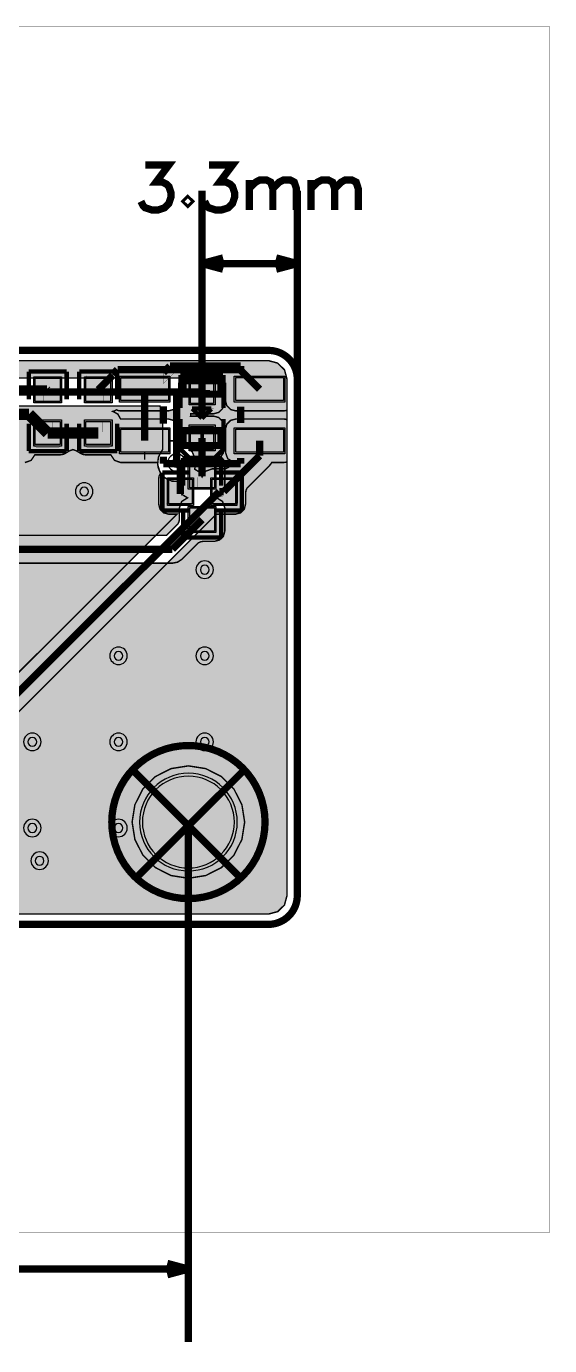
# Model space of a CAD drawing. Header units: millimetres. Extents: x -9 to 147, y 43 to 89.
# Drawn here: x 128.57 to 146.78, y 42.57 to 88.54 of the extents above; entities that cross this region are included whole.
import ezdxf

# ---------------------------------------------------------------- set-up
doc = ezdxf.new("R2010")
doc.units = ezdxf.units.MM
doc.header["$MEASUREMENT"] = 0
for name, color, linetype, true_color in [('Board-Outline-Layer', 7, 'Continuous', 0xff00ff), ('Bottom-Layer', 7, 'Continuous', 0x0000ff), ('Bottom-Paste-Mask-Layer', 7, 'Continuous', 0x800000), ('Bottom-Silkscreen-Layer', 7, 'Continuous', 0x66cc33), ('Bottom-Solder-Mask-Layer', 7, 'Continuous', 0xaa00ff), ('Document-Layer', 7, 'Continuous', 0xffffff), ('Hole-Layer', 7, 'Continuous', 0x222222), ('Multi-Layer', 7, 'Continuous', 0xc0c0c0), ('Top-Layer', 7, 'Continuous', 0xff0000), ('Top-Paste-Mask-Layer', 7, 'Continuous', 0x808080), ('Top-Silkscreen-Layer', 7, 'Continuous', 0xffcc00), ('Top-Solder-Mask-Layer', 7, 'Continuous', 0x800080)]:
    doc.layers.add(name, color=color, linetype=linetype, true_color=true_color)

msp = doc.modelspace()

# ---------------------------------------------------------------- hatches: boundary and pattern name
at = {"layer": 'Bottom-Layer'}
for points in [[(129.745, 75.474), (128.881, 75.474), (128.881, 76.281), (129.745, 76.281)], [(131.504, 75.474), (130.64, 75.474), (130.64, 76.281), (131.504, 76.281)], [(137.518, 75.142), (137.581, 75.148), (137.642, 75.164), (137.642, 74.836), (137.581, 74.853), (137.518, 74.858), (135.858, 74.858), (135.679, 74.81), (135.548, 74.679), (135.5, 74.5), (135.5, 73.7), (135.578, 73.478), (135.776, 73.352), (135.597, 73.172), (135.515, 73.134), (135.425, 73.121), (135.038, 73.121), (134.813, 73.041), (134.688, 72.838), (134.597, 73.01), (134.429, 73.109), (134.443, 73.176), (134.452, 73.455), (134.345, 73.713), (134.141, 73.904), (133.876, 73.995), (133.876, 74.5), (133.829, 74.679), (133.697, 74.81), (133.518, 74.858), (131.858, 74.858), (131.855, 74.858), (131.852, 74.858), (131.754, 75.03), (131.579, 75.124), (131.644, 75.145), (131.704, 75.177), (131.779, 75.151), (131.858, 75.142), (133.518, 75.142), (133.697, 75.19), (133.829, 75.321), (133.876, 75.5), (133.876, 76.094), (135.5, 76.094), (135.5, 75.5), (135.548, 75.321), (135.679, 75.19), (135.858, 75.142)], [(131.858, 76.3), (133.518, 76.3), (133.518, 75.5), (131.858, 75.5)], [(135.858, 76.3), (137.518, 76.3), (137.518, 75.5), (135.858, 75.5)], [(129.745, 73.968), (128.881, 73.968), (128.881, 74.774), (129.745, 74.774)], [(131.504, 73.968), (130.64, 73.968), (130.64, 74.774), (131.504, 74.774)], [(131.858, 74.5), (133.518, 74.5), (133.518, 73.7), (131.858, 73.7)], [(135.858, 74.5), (137.518, 74.5), (137.518, 73.7), (135.858, 73.7)], [(126.286, 71.489), (126.369, 71.528), (126.459, 71.541), (126.845, 71.541), (127.024, 71.589), (127.155, 71.72), (127.203, 71.899), (127.203, 72.285), (127.216, 72.375), (127.254, 72.457), (128.031, 73.234), (128.076, 73.285), (128.113, 73.342), (128.518, 73.342), (128.737, 73.417), (128.865, 73.61), (128.873, 73.609), (128.881, 73.609), (129.745, 73.609), (129.859, 73.628), (129.962, 73.683), (130.072, 73.75), (130.192, 73.794), (130.313, 73.75), (130.422, 73.683), (130.525, 73.628), (130.64, 73.609), (131.504, 73.609), (131.508, 73.609), (131.512, 73.609), (131.64, 73.417), (131.858, 73.342), (133.136, 73.342), (133.163, 73.151), (133.243, 72.975), (133.191, 72.874), (133.174, 72.763), (133.174, 71.899), (133.222, 71.72), (133.353, 71.589), (133.532, 71.541), (133.812, 71.541), (126.575, 64.303), (119.1, 64.303)], [(137, 57.608), (101.9, 57.608), (101.921, 57.626), (101.941, 57.645), (104.907, 60.611), (104.938, 60.614), (105.265, 60.732), (105.488, 60.999), (105.545, 61.343), (105.42, 61.668), (105.147, 61.884), (104.803, 61.933), (104.67, 62.262), (104.387, 62.476), (104.034, 62.513), (103.713, 62.363), (103.689, 62.344), (101.901, 62.344), (101.716, 62.307), (101.558, 62.202), (98.185, 58.829), (96.083, 58.829), (93.819, 61.093), (93.662, 61.198), (93.476, 61.235), (79.857, 61.235), (79.841, 61.506), (79.719, 61.747), (79.51, 61.92), (79.249, 61.995), (78.981, 61.959), (78.749, 61.818), (72.109, 61.818), (71.877, 61.959), (71.608, 61.995), (71.347, 61.921), (71.138, 61.748), (71.016, 61.506), (71, 61.235), (70.944, 61.235), (70.944, 62.238), (71.209, 62.43), (71.35, 62.727), (71.331, 63.054), (71.157, 63.333), (126.776, 63.333), (126.962, 63.37), (127.119, 63.475), (135.021, 71.377), (135.103, 71.459), (135.185, 71.541), (135.845, 71.541), (136.024, 71.589), (136.155, 71.72), (136.203, 71.899), (136.203, 72.285), (136.216, 72.375), (136.254, 72.457), (137.031, 73.234), (137.076, 73.285), (137.113, 73.342), (137.518, 73.342), (137.581, 73.348), (137.642, 73.364), (137.642, 58.25), (137.556, 57.929), (137.321, 57.694)], [(134.338, 72.763), (134.338, 71.899), (133.532, 71.899), (133.532, 72.763)], [(135.845, 72.763), (135.845, 71.899), (135.038, 71.899), (135.038, 72.763)], [(132.252, 60.814), (132.348, 60.208), (132.626, 59.662), (133.06, 59.229), (133.605, 58.951), (134.211, 58.855), (134.816, 58.951), (135.362, 59.229), (135.795, 59.662), (136.073, 60.208), (136.169, 60.814), (136.073, 61.419), (135.795, 61.965), (135.362, 62.398), (134.816, 62.676), (134.211, 62.772), (133.605, 62.676), (133.06, 62.398), (132.626, 61.965), (132.348, 61.419)], [(132.61, 60.814, 1), (135.811, 60.814, 1)]]:
    msp.add_hatch(color=256, dxfattribs=at).paths.add_polyline_path(points)
at = {"layer": 'Bottom-Paste-Mask-Layer'}
for points in [[(129.763, 76.319), (129.763, 75.519), (129.713, 75.469), (129.485, 75.469), (129.485, 75.839), (129.155, 75.839), (129.155, 75.469), (128.913, 75.469), (128.863, 75.519), (128.863, 76.319), (128.913, 76.369), (129.713, 76.369)], [(129.763, 76.319), (129.763, 75.519), (129.713, 75.469), (129.485, 75.469), (129.485, 75.839), (129.155, 75.839), (129.155, 75.469), (128.913, 75.469), (128.863, 75.519), (128.863, 76.319), (128.913, 76.369), (129.713, 76.369)], [(131.522, 76.319), (131.522, 75.519), (131.472, 75.469), (131.244, 75.469), (131.244, 75.839), (130.914, 75.839), (130.914, 75.469), (130.672, 75.469), (130.622, 75.519), (130.622, 76.319), (130.672, 76.369), (131.472, 76.369)], [(131.522, 76.319), (131.522, 75.519), (131.472, 75.469), (131.244, 75.469), (131.244, 75.839), (130.914, 75.839), (130.914, 75.469), (130.672, 75.469), (130.622, 75.519), (130.622, 76.319), (130.672, 76.369), (131.472, 76.369)], [(131.858, 76.3), (133.518, 76.3), (133.518, 75.5), (131.858, 75.5)], [(135.858, 76.3), (137.518, 76.3), (137.518, 75.5), (135.858, 75.5)], [(128.863, 73.929), (128.863, 74.729), (128.913, 74.779), (129.141, 74.779), (129.141, 74.409), (129.471, 74.409), (129.471, 74.779), (129.713, 74.779), (129.763, 74.729), (129.763, 73.929), (129.713, 73.879), (128.913, 73.879)], [(128.863, 73.929), (128.863, 74.729), (128.913, 74.779), (129.141, 74.779), (129.141, 74.409), (129.471, 74.409), (129.471, 74.779), (129.713, 74.779), (129.763, 74.729), (129.763, 73.929), (129.713, 73.879), (128.913, 73.879)], [(130.622, 73.929), (130.622, 74.729), (130.672, 74.779), (130.9, 74.779), (130.9, 74.409), (131.23, 74.409), (131.23, 74.779), (131.472, 74.779), (131.522, 74.729), (131.522, 73.929), (131.472, 73.879), (130.672, 73.879)], [(130.622, 73.929), (130.622, 74.729), (130.672, 74.779), (130.9, 74.779), (130.9, 74.409), (131.23, 74.409), (131.23, 74.779), (131.472, 74.779), (131.522, 74.729), (131.522, 73.929), (131.472, 73.879), (130.672, 73.879)], [(131.858, 74.5), (133.518, 74.5), (133.518, 73.7), (131.858, 73.7)], [(135.858, 74.5), (137.518, 74.5), (137.518, 73.7), (135.858, 73.7)], [(133.493, 72.781), (134.293, 72.781), (134.343, 72.731), (134.343, 72.503), (133.973, 72.503), (133.973, 72.173), (134.343, 72.173), (134.343, 71.931), (134.293, 71.881), (133.493, 71.881), (133.443, 71.931), (133.443, 72.731)], [(133.493, 72.781), (134.293, 72.781), (134.343, 72.731), (134.343, 72.503), (133.973, 72.503), (133.973, 72.173), (134.343, 72.173), (134.343, 71.931), (134.293, 71.881), (133.493, 71.881), (133.443, 71.931), (133.443, 72.731)], [(135.883, 71.881), (135.083, 71.881), (135.033, 71.931), (135.033, 72.159), (135.403, 72.159), (135.403, 72.489), (135.033, 72.489), (135.033, 72.731), (135.083, 72.781), (135.883, 72.781), (135.933, 72.731), (135.933, 71.931)], [(135.883, 71.881), (135.083, 71.881), (135.033, 71.931), (135.033, 72.159), (135.403, 72.159), (135.403, 72.489), (135.033, 72.489), (135.033, 72.731), (135.083, 72.781), (135.883, 72.781), (135.933, 72.731), (135.933, 71.931)], [(132.61, 60.814, 1), (135.811, 60.814, 1)]]:
    msp.add_hatch(color=256, dxfattribs=at).paths.add_polyline_path(points)
at = {"layer": 'Bottom-Solder-Mask-Layer'}
for points in [[(129.795, 75.423), (128.83, 75.423), (128.83, 76.332), (129.795, 76.332)], [(131.555, 75.423), (130.589, 75.423), (130.589, 76.332), (131.555, 76.332)], [(131.808, 76.351), (133.569, 76.351), (133.569, 75.449), (131.808, 75.449)], [(135.808, 76.351), (137.569, 76.351), (137.569, 75.449), (135.808, 75.449)], [(129.795, 73.917), (128.83, 73.917), (128.83, 74.825), (129.795, 74.825)], [(131.555, 73.917), (130.589, 73.917), (130.589, 74.825), (131.555, 74.825)], [(131.808, 74.551), (133.569, 74.551), (133.569, 73.649), (131.808, 73.649)], [(135.808, 74.551), (137.569, 74.551), (137.569, 73.649), (135.808, 73.649)], [(134.389, 72.814), (134.389, 71.848), (133.481, 71.848), (133.481, 72.814)], [(135.896, 72.814), (135.896, 71.848), (134.988, 71.848), (134.988, 72.814)], [(132.509, 60.814, 1), (135.912, 60.814, 1)]]:
    msp.add_hatch(color=256, dxfattribs=at).paths.add_polyline_path(points)
at = {"layer": 'Document-Layer'}
for points in [[(133.952, 76.702), (133.342, 76.702), (133.342, 76.092)], [(133.952, 76.702), (133.342, 76.702), (133.342, 76.092)], [(134.955, 75.735), (134.415, 75.735), (134.415, 75.865), (134.955, 75.865)], [(134.955, 75.735), (134.415, 75.735), (134.415, 75.865), (134.955, 75.865)], [(134.62, 75.529), (134.62, 76.069), (134.75, 76.069), (134.75, 75.529)], [(134.62, 75.529), (134.62, 76.069), (134.75, 76.069), (134.75, 75.529)], [(134.627, 73.93), (134.627, 74.47), (134.757, 74.47), (134.757, 73.93)], [(134.627, 73.93), (134.627, 74.47), (134.757, 74.47), (134.757, 73.93)]]:
    msp.add_hatch(color=256, dxfattribs=at).paths.add_polyline_path(points)
at = {"layer": 'Hole-Layer'}
msp.add_hatch(color=256, dxfattribs=at).paths.add_polyline_path([(132.61, 60.814, 1), (135.811, 60.814, 1)])
at = {"layer": 'Multi-Layer'}
msp.add_hatch(color=256, dxfattribs=at).paths.add_polyline_path([(132.61, 60.814, 1), (135.811, 60.814, 1)])
msp.add_hatch(color=256, dxfattribs=at).paths.add_polyline_path([(132.61, 60.814, 1), (135.811, 60.814, 1)])
msp.add_hatch(color=256, dxfattribs=at).paths.add_polyline_path([(132.61, 60.814, 1), (135.811, 60.814, 1)])
at = {"layer": 'Top-Layer'}
for points in [[(137, 57.608), (104.399, 57.608), (108.8, 62.009), (108.808, 62.016), (108.813, 62.019), (108.829, 62.027), (108.852, 62.035), (108.879, 62.042), (108.908, 62.048), (108.936, 62.051), (108.968, 62.053), (109.252, 62.125), (109.475, 62.315), (109.591, 62.584), (109.747, 62.265), (110.048, 62.078), (110.403, 62.078), (110.704, 62.265), (110.861, 62.584), (110.991, 62.296), (111.241, 62.105), (111.553, 62.055), (111.851, 62.159), (112.064, 62.392), (112.141, 62.698), (112.141, 64.162), (112.079, 64.438), (111.904, 64.661), (111.652, 64.788), (111.369, 64.794), (111.361, 64.793), (111.358, 64.793), (111.343, 64.796), (111.321, 64.802), (111.299, 64.81), (111.281, 64.819), (111.271, 64.825), (111.262, 64.833), (110.009, 66.086), (110.009, 66.097), (109.952, 66.381), (109.779, 66.613), (109.524, 66.751), (109.235, 66.766), (108.967, 66.656), (108.771, 66.443), (108.685, 66.166), (108.725, 65.879), (106.847, 67.757), (106.979, 67.923), (107.051, 68.122), (107.207, 67.804), (107.508, 67.616), (107.863, 67.616), (108.164, 67.804), (108.321, 68.122), (108.477, 67.804), (108.778, 67.616), (109.133, 67.616), (109.434, 67.804), (109.591, 68.122), (109.747, 67.804), (110.048, 67.616), (110.403, 67.616), (110.704, 67.804), (110.861, 68.122), (110.991, 67.835), (111.241, 67.643), (111.553, 67.594), (111.851, 67.697), (112.064, 67.93), (112.141, 68.236), (112.141, 68.917), (112.141, 68.92), (112.153, 68.935), (112.172, 68.957), (112.238, 69.024), (113.048, 69.834), (133.65, 69.834), (133.836, 69.871), (133.993, 69.976), (134.562, 70.545), (134.644, 70.583), (134.734, 70.596), (135.12, 70.596), (135.299, 70.644), (135.431, 70.775), (135.478, 70.954), (135.478, 71.761), (135.399, 71.986), (135.196, 72.111), (135.399, 72.236), (135.478, 72.461), (135.478, 73.268), (135.443, 73.423), (135.343, 73.548), (135.42, 73.664), (135.447, 73.801), (135.447, 74.601), (135.399, 74.78), (135.268, 74.911), (135.088, 74.959), (134.288, 74.959), (134.287, 74.959), (134.286, 74.959), (134.289, 75), (134.294, 75.041), (135.088, 75.041), (135.267, 75.089), (135.398, 75.221), (135.446, 75.4), (135.446, 76.2), (135.398, 76.379), (135.267, 76.51), (135.088, 76.558), (134.288, 76.558), (134.069, 76.483), (133.942, 76.29), (133.925, 76.286), (133.907, 76.285), (126.469, 76.285), (126.452, 76.286), (126.435, 76.29), (126.307, 76.483), (126.088, 76.558), (125.288, 76.558), (125.069, 76.483), (124.942, 76.29), (124.925, 76.286), (124.907, 76.285), (117.469, 76.285), (117.452, 76.286), (117.435, 76.29), (117.307, 76.483), (117.088, 76.558), (116.288, 76.558), (116.069, 76.483), (115.942, 76.29), (115.925, 76.286), (115.907, 76.285), (108.469, 76.285), (108.452, 76.286), (108.435, 76.29), (108.307, 76.483), (108.088, 76.558), (107.288, 76.558), (107.069, 76.483), (106.942, 76.29), (106.925, 76.286), (106.907, 76.285), (99.469, 76.285), (99.452, 76.286), (99.435, 76.29), (99.307, 76.483), (99.088, 76.558), (98.288, 76.558), (98.069, 76.483), (97.942, 76.29), (97.925, 76.286), (97.907, 76.285), (90.469, 76.285), (90.452, 76.286), (90.435, 76.29), (90.307, 76.483), (90.088, 76.558), (89.288, 76.558), (89.069, 76.483), (88.942, 76.29), (88.925, 76.286), (88.907, 76.285), (81.469, 76.285), (81.452, 76.286), (81.435, 76.29), (81.307, 76.483), (81.088, 76.558), (80.288, 76.558), (80.069, 76.483), (79.942, 76.29), (79.925, 76.286), (79.907, 76.285), (72.469, 76.285), (72.452, 76.286), (72.435, 76.29), (72.307, 76.483), (72.088, 76.558), (71.288, 76.558), (71.069, 76.483), (70.942, 76.29), (70.924, 76.286), (70.907, 76.285), (63.469, 76.285), (63.452, 76.286), (63.435, 76.29), (63.307, 76.483), (63.088, 76.558), (62.288, 76.558), (62.069, 76.483), (61.941, 76.29), (61.924, 76.286), (61.907, 76.285), (54.469, 76.285), (54.452, 76.286), (54.435, 76.29), (54.307, 76.483), (54.088, 76.558), (53.288, 76.558), (53.069, 76.483), (52.941, 76.29), (52.924, 76.286), (52.907, 76.285), (45.469, 76.285), (45.452, 76.286), (45.435, 76.29), (45.307, 76.483), (45.088, 76.558), (44.288, 76.558), (44.069, 76.483), (43.941, 76.29), (43.924, 76.286), (43.907, 76.285), (36.469, 76.285), (36.452, 76.286), (36.435, 76.29), (36.307, 76.483), (36.088, 76.558), (35.288, 76.558), (35.069, 76.483), (34.941, 76.29), (34.924, 76.286), (34.907, 76.285), (27.469, 76.285), (27.452, 76.286), (27.435, 76.29), (27.307, 76.483), (27.088, 76.558), (26.288, 76.558), (26.069, 76.483), (25.941, 76.29), (25.924, 76.286), (25.907, 76.285), (18.469, 76.285), (18.452, 76.286), (18.435, 76.29), (18.307, 76.483), (18.088, 76.558), (17.288, 76.558), (17.069, 76.483), (16.941, 76.29), (16.924, 76.286), (16.907, 76.285), (9.469, 76.285), (9.452, 76.286), (9.435, 76.29), (9.307, 76.483), (9.088, 76.558), (8.288, 76.558), (8.069, 76.483), (7.941, 76.29), (7.924, 76.286), (7.907, 76.285), (0.469, 76.285), (0.452, 76.286), (0.435, 76.29), (0.307, 76.483), (0.088, 76.558), (-0.712, 76.558), (-0.891, 76.51), (-1.022, 76.379), (-1.07, 76.2), (-1.07, 75.849), (-1.083, 75.759), (-1.121, 75.676), (-1.544, 75.254), (-1.649, 75.096), (-1.686, 74.911), (-1.686, 73.791), (-1.705, 73.767), (-1.834, 73.533), (-1.861, 73.268), (-1.781, 73.014), (-1.607, 72.812), (-1.368, 72.694), (-1.102, 72.68), (-1.102, 72.461), (-1.023, 72.236), (-0.819, 72.111), (-1.023, 71.986), (-1.102, 71.761), (-1.102, 70.954), (-1.054, 70.775), (-0.923, 70.644), (-0.744, 70.596), (-0.358, 70.596), (-0.268, 70.583), (-0.185, 70.545), (4.351, 66.009), (4.508, 65.904), (4.694, 65.867), (25.298, 65.867), (24.286, 64.855), (24.276, 64.846), (24.271, 64.843), (24.258, 64.836), (24.237, 64.829), (24.21, 64.821), (24.181, 64.815), (24.093, 64.803), (23.832, 64.717), (23.631, 64.53), (23.526, 64.276), (23.396, 64.563), (23.146, 64.755), (22.834, 64.804), (22.536, 64.701), (22.323, 64.468), (22.246, 64.162), (22.246, 62.698), (22.308, 62.423), (22.481, 62.2), (22.732, 62.073), (23.014, 62.064), (23.022, 62.065), (23.025, 62.065), (23.042, 62.063), (23.064, 62.057), (23.087, 62.048), (23.105, 62.039), (23.114, 62.033), (23.123, 62.026), (27.541, 57.608), (-2.579, 57.608), (-2.9, 57.694), (-3.135, 57.929), (-3.221, 58.25), (-3.221, 76.25), (-3.135, 76.571), (-2.9, 76.806), (-2.579, 76.892), (137, 76.892), (137.321, 76.806), (137.556, 76.571), (137.642, 76.25), (137.642, 58.25), (137.556, 57.929), (137.321, 57.694)], [(135.088, 76.2), (135.088, 75.4), (134.288, 75.4), (134.288, 76.2)], [(126.478, 72.461), (126.478, 73.268), (126.443, 73.423), (126.343, 73.548), (126.42, 73.664), (126.447, 73.801), (126.447, 74.601), (126.399, 74.78), (126.268, 74.911), (126.088, 74.959), (125.288, 74.959), (125.287, 74.959), (125.286, 74.959), (125.289, 75), (125.294, 75.041), (126.088, 75.041), (126.307, 75.116), (126.435, 75.309), (126.452, 75.313), (126.469, 75.314), (133.22, 75.314), (133.29, 75.118), (133.314, 74.911), (133.314, 73.791), (133.295, 73.767), (133.166, 73.533), (133.14, 73.268), (133.22, 73.014), (133.393, 72.812), (133.632, 72.694), (133.898, 72.68), (133.898, 72.461), (133.978, 72.236), (134.181, 72.111), (133.978, 71.986), (133.898, 71.761), (133.898, 71.375), (133.885, 71.285), (133.847, 71.202), (133.449, 70.804), (126.446, 70.804), (126.47, 70.878), (126.478, 70.954), (126.478, 71.761), (126.399, 71.986), (126.196, 72.111), (126.399, 72.236)], [(135.088, 74.601), (135.088, 73.801), (134.288, 73.801), (134.288, 74.601)], [(134.256, 73.268), (135.12, 73.268), (135.12, 72.461), (134.256, 72.461)], [(134.256, 71.761), (135.12, 71.761), (135.12, 70.954), (134.256, 70.954)], [(132.252, 60.814), (132.348, 60.208), (132.626, 59.662), (133.06, 59.229), (133.605, 58.951), (134.211, 58.855), (134.816, 58.951), (135.362, 59.229), (135.795, 59.662), (136.073, 60.208), (136.169, 60.814), (136.073, 61.419), (135.795, 61.965), (135.362, 62.398), (134.816, 62.676), (134.211, 62.772), (133.605, 62.676), (133.06, 62.398), (132.626, 61.965), (132.348, 61.419)], [(132.61, 60.814, 1), (135.811, 60.814, 1)]]:
    msp.add_hatch(color=256, dxfattribs=at).paths.add_polyline_path(points)
at = {"layer": 'Top-Paste-Mask-Layer'}
for points in [[(135.088, 76.2), (135.088, 75.4), (134.288, 75.4), (134.288, 76.2)], [(135.088, 74.601), (135.088, 73.801), (134.288, 73.801), (134.288, 74.601)], [(134.238, 73.306), (134.238, 72.506), (134.288, 72.456), (134.516, 72.456), (134.516, 72.826), (134.846, 72.826), (134.846, 72.456), (135.088, 72.456), (135.138, 72.506), (135.138, 73.306), (135.088, 73.356), (134.288, 73.356)], [(134.238, 73.306), (134.238, 72.506), (134.288, 72.456), (134.516, 72.456), (134.516, 72.826), (134.846, 72.826), (134.846, 72.456), (135.088, 72.456), (135.138, 72.506), (135.138, 73.306), (135.088, 73.356), (134.288, 73.356)], [(135.138, 70.916), (135.138, 71.716), (135.088, 71.766), (134.86, 71.766), (134.86, 71.396), (134.53, 71.396), (134.53, 71.766), (134.288, 71.766), (134.238, 71.716), (134.238, 70.916), (134.288, 70.866), (135.088, 70.866)], [(135.138, 70.916), (135.138, 71.716), (135.088, 71.766), (134.86, 71.766), (134.86, 71.396), (134.53, 71.396), (134.53, 71.766), (134.288, 71.766), (134.238, 71.716), (134.238, 70.916), (134.288, 70.866), (135.088, 70.866)], [(132.61, 60.814, 1), (135.811, 60.814, 1)]]:
    msp.add_hatch(color=256, dxfattribs=at).paths.add_polyline_path(points)
at = {"layer": 'Top-Solder-Mask-Layer'}
for points in [[(135.139, 76.25), (135.139, 75.349), (134.237, 75.349), (134.237, 76.25)], [(135.139, 74.651), (135.139, 73.75), (134.238, 73.75), (134.238, 74.651)], [(134.206, 73.318), (135.171, 73.318), (135.171, 72.41), (134.206, 72.41)], [(134.206, 71.812), (135.171, 71.812), (135.171, 70.904), (134.206, 70.904)], [(132.509, 60.814, 1), (135.912, 60.814, 1)]]:
    msp.add_hatch(color=256, dxfattribs=at).paths.add_polyline_path(points)

# ---------------------------------------------------------------- linework, layer by layer
at = {"layer": 'Board-Outline-Layer', "const_width": 0.254}
msp.add_lwpolyline([(-3.579, 58.25), (-3.579, 76.25, -0.414), (-2.579, 77.25), (137, 77.25, -0.414), (138, 76.25), (138, 58.25, -0.414), (137, 57.25), (-2.579, 57.25, -0.414)], format="xyb", close=True, dxfattribs=at)
at = {"layer": 'Bottom-Layer'}
for points, const_width in [([(-9.027, 46.513), (-9.027, 88.537), (146.78, 88.537), (146.78, 46.513)], 0.00508), ([(137.518, 75.142), (137.581, 75.148), (137.642, 75.164), (137.642, 74.836), (137.581, 74.853), (137.518, 74.858), (135.858, 74.858), (135.679, 74.81), (135.548, 74.679), (135.5, 74.5), (135.5, 73.7), (135.578, 73.478), (135.776, 73.352), (135.597, 73.172), (135.515, 73.134), (135.425, 73.121), (135.038, 73.121), (134.813, 73.041), (134.688, 72.838), (134.597, 73.01), (134.429, 73.109), (134.443, 73.176), (134.452, 73.455), (134.345, 73.713), (134.141, 73.904), (133.876, 73.995), (133.876, 74.5), (133.829, 74.679), (133.697, 74.81), (133.518, 74.858), (131.858, 74.858), (131.855, 74.858), (131.852, 74.858), (131.754, 75.03), (131.579, 75.124), (131.644, 75.145), (131.704, 75.177), (131.779, 75.151), (131.858, 75.142), (133.518, 75.142), (133.697, 75.19), (133.829, 75.321), (133.876, 75.5), (133.876, 76.094), (135.5, 76.094), (135.5, 75.5), (135.548, 75.321), (135.679, 75.19), (135.858, 75.142)], 0.0508), ([(132.252, 60.814), (132.348, 60.208), (132.626, 59.662), (133.06, 59.229), (133.605, 58.951), (134.211, 58.855), (134.816, 58.951), (135.362, 59.229), (135.795, 59.662), (136.073, 60.208), (136.169, 60.814), (136.073, 61.419), (135.795, 61.965), (135.362, 62.398), (134.816, 62.676), (134.211, 62.772), (133.605, 62.676), (133.06, 62.398), (132.626, 61.965), (132.348, 61.419)], 0.0508)]:
    msp.add_lwpolyline(points, close=True, dxfattribs=dict(at, const_width=const_width))
for points, const_width in [([(131.072, 75.877), (131.579, 76.385)], 0.254), ([(131.579, 76.416), (131.743, 76.579)], 0.254), ([(131.579, 76.385), (131.579, 76.416)], 0.254), ([(136.009, 76.579), (131.743, 76.579)], 0.254), ([(136.009, 76.579), (136.688, 75.9)], 0.254), ([(127.688, 75.9), (129.29, 75.9)], 0.254), ([(129.29, 75.9), (129.313, 75.877)], 0.254), ([(132.688, 74.1), (132.688, 75.9)], 0.254), ([(133.516, 75.9), (133.775, 75.9)], 0.0508), ([(132.688, 75.503), (132.688, 75.244)], 0.0508), ([(126.839, 75.022), (128.661, 75.022)], 0.4), ([(128.661, 75.022), (129.313, 74.371)], 0.4), ([(131.072, 74.371), (129.313, 74.371)], 0.4), ([(132.688, 74.498), (132.688, 74.757)], 0.0508), ([(133.516, 74.1), (133.775, 74.1)], 0.0508), ([(136.688, 74.1), (136.688, 73.577)], 0.254), ([(128.518, 73.342), (128.737, 73.417), (128.865, 73.61), (128.873, 73.609), (128.881, 73.609), (129.745, 73.609), (129.859, 73.628), (129.962, 73.683), (130.072, 73.75), (130.192, 73.794), (130.313, 73.75), (130.422, 73.683), (130.525, 73.628), (130.64, 73.609), (131.504, 73.609), (131.508, 73.609), (131.512, 73.609), (131.64, 73.417), (131.858, 73.342), (133.136, 73.342), (133.163, 73.151), (133.243, 72.975), (133.191, 72.874), (133.174, 72.763), (133.174, 71.899), (133.222, 71.72), (133.353, 71.589), (133.532, 71.541), (133.812, 71.541), (126.575, 64.303)], 0.0508), ([(132.688, 73.703), (132.688, 73.444)], 0.0508), ([(136.688, 73.577), (135.442, 72.331)], 0.254), ([(127.119, 63.475), (135.021, 71.377), (135.103, 71.459), (135.185, 71.541), (135.845, 71.541), (136.024, 71.589), (136.155, 71.72), (136.203, 71.899), (136.203, 72.285), (136.216, 72.375), (136.254, 72.457), (137.031, 73.234), (137.076, 73.285), (137.113, 73.342), (137.518, 73.342), (137.581, 73.348), (137.642, 73.364), (137.642, 58.25), (137.556, 57.929), (137.321, 57.694), (137, 57.608), (101.9, 57.608)], 0.0508), ([(133.935, 73.2), (133.799, 73.336)], 0.254), ([(133.935, 72.25), (133.935, 73.2)], 0.254), ([(135.289, 72.331), (126.776, 63.818)], 0.254), ([(135.442, 72.331), (135.289, 72.331)], 0.254)]:
    msp.add_lwpolyline(points, dxfattribs=dict(at, const_width=const_width))
for points in [[(129.745, 75.474), (128.881, 75.474), (128.881, 76.281), (129.745, 76.281)], [(131.504, 75.474), (130.64, 75.474), (130.64, 76.281), (131.504, 76.281)], [(131.858, 76.3), (133.518, 76.3), (133.518, 75.5), (131.858, 75.5)], [(135.858, 76.3), (137.518, 76.3), (137.518, 75.5), (135.858, 75.5)], [(129.745, 73.968), (128.881, 73.968), (128.881, 74.774), (129.745, 74.774)], [(131.504, 73.968), (130.64, 73.968), (130.64, 74.774), (131.504, 74.774)], [(131.858, 74.5), (133.518, 74.5), (133.518, 73.7), (131.858, 73.7)], [(135.858, 74.5), (137.518, 74.5), (137.518, 73.7), (135.858, 73.7)], [(134.338, 72.763), (134.338, 71.899), (133.532, 71.899), (133.532, 72.763)], [(135.845, 72.763), (135.845, 71.899), (135.038, 71.899), (135.038, 72.763)]]:
    msp.add_lwpolyline(points, close=True, dxfattribs=at)
msp.add_lwpolyline([(132.61, 60.814, 1), (135.811, 60.814), (135.811, 60.814, 1), (132.61, 60.814)], format="xyb", dxfattribs=at)
at = {"layer": 'Bottom-Paste-Mask-Layer', "const_width": 0.00508}
for points in [[(129.763, 76.319), (129.763, 75.519), (129.713, 75.469), (129.485, 75.469), (129.485, 75.839), (129.155, 75.839), (129.155, 75.469), (128.913, 75.469), (128.863, 75.519), (128.863, 76.319), (128.913, 76.369), (129.713, 76.369)], [(129.763, 76.319), (129.763, 75.519), (129.713, 75.469), (129.485, 75.469), (129.485, 75.839), (129.155, 75.839), (129.155, 75.469), (128.913, 75.469), (128.863, 75.519), (128.863, 76.319), (128.913, 76.369), (129.713, 76.369)], [(131.522, 76.319), (131.522, 75.519), (131.472, 75.469), (131.244, 75.469), (131.244, 75.839), (130.914, 75.839), (130.914, 75.469), (130.672, 75.469), (130.622, 75.519), (130.622, 76.319), (130.672, 76.369), (131.472, 76.369)], [(131.522, 76.319), (131.522, 75.519), (131.472, 75.469), (131.244, 75.469), (131.244, 75.839), (130.914, 75.839), (130.914, 75.469), (130.672, 75.469), (130.622, 75.519), (130.622, 76.319), (130.672, 76.369), (131.472, 76.369)], [(128.863, 73.929), (128.863, 74.729), (128.913, 74.779), (129.141, 74.779), (129.141, 74.409), (129.471, 74.409), (129.471, 74.779), (129.713, 74.779), (129.763, 74.729), (129.763, 73.929), (129.713, 73.879), (128.913, 73.879)], [(128.863, 73.929), (128.863, 74.729), (128.913, 74.779), (129.141, 74.779), (129.141, 74.409), (129.471, 74.409), (129.471, 74.779), (129.713, 74.779), (129.763, 74.729), (129.763, 73.929), (129.713, 73.879), (128.913, 73.879)], [(130.622, 73.929), (130.622, 74.729), (130.672, 74.779), (130.9, 74.779), (130.9, 74.409), (131.23, 74.409), (131.23, 74.779), (131.472, 74.779), (131.522, 74.729), (131.522, 73.929), (131.472, 73.879), (130.672, 73.879)], [(130.622, 73.929), (130.622, 74.729), (130.672, 74.779), (130.9, 74.779), (130.9, 74.409), (131.23, 74.409), (131.23, 74.779), (131.472, 74.779), (131.522, 74.729), (131.522, 73.929), (131.472, 73.879), (130.672, 73.879)], [(133.493, 72.781), (134.293, 72.781), (134.343, 72.731), (134.343, 72.503), (133.973, 72.503), (133.973, 72.173), (134.343, 72.173), (134.343, 71.931), (134.293, 71.881), (133.493, 71.881), (133.443, 71.931), (133.443, 72.731)], [(133.493, 72.781), (134.293, 72.781), (134.343, 72.731), (134.343, 72.503), (133.973, 72.503), (133.973, 72.173), (134.343, 72.173), (134.343, 71.931), (134.293, 71.881), (133.493, 71.881), (133.443, 71.931), (133.443, 72.731)], [(135.883, 71.881), (135.083, 71.881), (135.033, 71.931), (135.033, 72.159), (135.403, 72.159), (135.403, 72.489), (135.033, 72.489), (135.033, 72.731), (135.083, 72.781), (135.883, 72.781), (135.933, 72.731), (135.933, 71.931)], [(135.883, 71.881), (135.083, 71.881), (135.033, 71.931), (135.033, 72.159), (135.403, 72.159), (135.403, 72.489), (135.033, 72.489), (135.033, 72.731), (135.083, 72.781), (135.883, 72.781), (135.933, 72.731), (135.933, 71.931)]]:
    msp.add_lwpolyline(points, close=True, dxfattribs=at)
at = {"layer": 'Bottom-Paste-Mask-Layer'}
for points in [[(131.858, 76.3), (133.518, 76.3), (133.518, 75.5), (131.858, 75.5)], [(135.858, 76.3), (137.518, 76.3), (137.518, 75.5), (135.858, 75.5)], [(131.858, 74.5), (133.518, 74.5), (133.518, 73.7), (131.858, 73.7)], [(135.858, 74.5), (137.518, 74.5), (137.518, 73.7), (135.858, 73.7)]]:
    msp.add_lwpolyline(points, close=True, dxfattribs=at)
msp.add_lwpolyline([(132.61, 60.814, 1), (135.811, 60.814), (135.811, 60.814, 1), (132.61, 60.814)], format="xyb", dxfattribs=at)
at = {"layer": 'Bottom-Silkscreen-Layer'}
for points, const_width in [([(133.571, 76.702), (133.342, 76.473)], 0.254), ([(133.571, 76.702), (133.342, 76.473)], 0.254), ([(133.825, 76.702), (133.571, 76.702)], 0.254), ([(133.825, 76.702), (133.571, 76.702)], 0.254), ([(136.034, 76.702), (133.825, 76.702)], 0.254), ([(136.034, 76.702), (133.825, 76.702)], 0.254), ([(136.034, 76.531), (136.034, 76.702)], 0.254), ([(136.034, 76.531), (136.034, 76.702)], 0.254), ([(128.652, 75.55), (128.652, 76.509)], 0.152), ([(128.652, 76.509), (129.973, 76.509)], 0.152), ([(128.652, 75.55), (128.652, 76.509)], 0.152), ([(128.652, 76.509), (129.973, 76.509)], 0.152), ([(129.973, 76.509), (129.973, 75.55)], 0.152), ([(129.973, 76.509), (129.973, 75.55)], 0.152), ([(130.411, 75.55), (130.411, 76.509)], 0.152), ([(130.411, 76.509), (131.733, 76.509)], 0.152), ([(130.411, 75.55), (130.411, 76.509)], 0.152), ([(130.411, 76.509), (131.733, 76.509)], 0.152), ([(131.733, 76.509), (131.733, 75.55)], 0.152), ([(131.733, 76.509), (131.733, 75.55)], 0.152), ([(133.342, 75.305), (133.342, 74.695)], 0.254), ([(133.342, 75.305), (133.342, 74.695)], 0.254), ([(136.034, 74.721), (136.034, 75.294)], 0.254), ([(136.034, 74.721), (136.034, 75.294)], 0.254), ([(128.652, 74.698), (128.652, 73.739)], 0.152), ([(128.652, 74.698), (128.652, 73.739)], 0.152), ([(129.973, 73.739), (129.973, 74.698)], 0.152), ([(129.973, 73.739), (129.973, 74.698)], 0.152), ([(130.411, 74.698), (130.411, 73.739)], 0.152), ([(130.411, 74.698), (130.411, 73.739)], 0.152), ([(131.733, 73.739), (131.733, 74.698)], 0.152), ([(131.733, 73.739), (131.733, 74.698)], 0.152), ([(128.652, 73.739), (129.973, 73.739)], 0.152), ([(128.652, 73.739), (129.973, 73.739)], 0.152), ([(130.411, 73.739), (131.733, 73.739)], 0.152), ([(130.411, 73.739), (131.733, 73.739)], 0.152), ([(133.342, 73.552), (133.342, 73.298)], 0.254), ([(133.342, 73.552), (133.342, 73.298)], 0.254), ([(136.034, 73.298), (136.034, 73.501)], 0.254), ([(136.034, 73.298), (136.034, 73.501)], 0.254), ([(133.342, 73.298), (136.034, 73.298)], 0.254), ([(133.342, 73.298), (136.034, 73.298)], 0.254), ([(133.303, 71.67), (133.303, 72.991)], 0.152), ([(133.303, 72.991), (134.262, 72.991)], 0.152), ([(133.303, 71.67), (133.303, 72.991)], 0.152), ([(133.303, 72.991), (134.262, 72.991)], 0.152), ([(136.073, 72.991), (135.115, 72.991)], 0.152), ([(136.073, 72.991), (135.115, 72.991)], 0.152), ([(136.073, 71.67), (136.073, 72.991)], 0.152), ([(136.073, 71.67), (136.073, 72.991)], 0.152), ([(134.262, 71.67), (133.303, 71.67)], 0.152), ([(134.262, 71.67), (133.303, 71.67)], 0.152), ([(135.115, 71.67), (136.073, 71.67)], 0.152), ([(135.115, 71.67), (136.073, 71.67)], 0.152)]:
    msp.add_lwpolyline(points, dxfattribs=dict(at, const_width=const_width))
at = {"layer": 'Bottom-Silkscreen-Layer', "const_width": 0.254}
for points in [[(134.022, 75.725), (134.022, 76.233), (135.343, 76.233), (135.343, 75.725)], [(134.022, 75.725), (134.022, 76.233), (135.343, 76.233), (135.343, 75.725)], [(134.022, 73.935), (134.022, 74.455), (135.343, 74.455), (135.343, 73.935)], [(134.022, 73.935), (134.022, 74.455), (135.343, 74.455), (135.343, 73.935)]]:
    msp.add_lwpolyline(points, close=True, dxfattribs=at)
at = {"layer": 'Bottom-Solder-Mask-Layer'}
for points in [[(129.795, 75.423), (128.83, 75.423), (128.83, 76.332), (129.795, 76.332)], [(131.555, 75.423), (130.589, 75.423), (130.589, 76.332), (131.555, 76.332)], [(131.808, 76.351), (133.569, 76.351), (133.569, 75.449), (131.808, 75.449)], [(135.808, 76.351), (137.569, 76.351), (137.569, 75.449), (135.808, 75.449)], [(129.795, 73.917), (128.83, 73.917), (128.83, 74.825), (129.795, 74.825)], [(131.555, 73.917), (130.589, 73.917), (130.589, 74.825), (131.555, 74.825)], [(131.808, 74.551), (133.569, 74.551), (133.569, 73.649), (131.808, 73.649)], [(135.808, 74.551), (137.569, 74.551), (137.569, 73.649), (135.808, 73.649)], [(134.389, 72.814), (134.389, 71.848), (133.481, 71.848), (133.481, 72.814)], [(135.896, 72.814), (135.896, 71.848), (134.988, 71.848), (134.988, 72.814)]]:
    msp.add_lwpolyline(points, close=True, dxfattribs=at)
msp.add_lwpolyline([(132.509, 60.814, 1), (135.912, 60.814, 1)], format="xyb", close=True, dxfattribs=at)
at = {"layer": 'Document-Layer', "const_width": 0.254}
for points in [[(132.71, 83.709), (133.53, 83.709), (133.083, 83.112), (133.307, 83.112), (133.457, 83.039), (133.53, 82.965), (133.604, 82.742), (133.604, 82.592), (133.53, 82.368), (133.381, 82.218), (133.157, 82.145), (132.933, 82.145), (132.71, 82.218), (132.634, 82.292), (132.56, 82.442)], [(134.925, 83.709), (135.745, 83.709), (135.298, 83.112), (135.522, 83.112), (135.672, 83.039), (135.745, 82.965), (135.819, 82.742), (135.819, 82.592), (135.745, 82.368), (135.595, 82.218), (135.372, 82.145), (135.148, 82.145), (134.925, 82.218), (134.849, 82.292), (134.775, 82.442)], [(136.329, 83.189), (136.329, 82.145)], [(136.329, 82.889), (136.553, 83.112), (136.703, 83.189), (136.926, 83.189), (137.076, 83.112), (137.15, 82.889), (137.15, 82.145)], [(137.15, 82.889), (137.373, 83.112), (137.523, 83.189), (137.747, 83.189), (137.897, 83.112), (137.97, 82.889), (137.97, 82.145)], [(138.481, 83.189), (138.481, 82.145)], [(138.481, 82.889), (138.704, 83.112), (138.854, 83.189), (139.078, 83.189), (139.228, 83.112), (139.301, 82.889), (139.301, 82.145)], [(139.301, 82.889), (139.525, 83.112), (139.675, 83.189), (139.898, 83.189), (140.048, 83.112), (140.122, 82.889), (140.122, 82.145)], [(134.682, 75.051), (134.682, 82.815)], [(138, 75.046), (138, 82.815)], [(134.682, 80.275), (135.418, 80.472)], [(138, 80.275), (137.264, 80.472)], [(134.682, 80.275), (135.418, 80.078)], [(134.682, 80.275), (138, 80.275)], [(138, 80.275), (137.264, 80.078)], [(134.211, 60.814), (134.211, 42.698)], [(134.211, 45.238), (133.475, 45.435)], [(72.325, 45.238), (134.211, 45.238)], [(134.211, 45.238), (133.475, 45.04)]]:
    msp.add_lwpolyline(points, dxfattribs=at)
at = {"layer": 'Document-Layer'}
for points, const_width in [([(134.188, 82.515), (134.115, 82.442), (134.188, 82.368), (134.264, 82.442)], 0.254), ([(133.952, 76.702), (133.342, 76.702), (133.342, 76.092)], 0.00508), ([(133.952, 76.702), (133.342, 76.702), (133.342, 76.092)], 0.00508), ([(134.955, 75.735), (134.415, 75.735), (134.415, 75.865), (134.955, 75.865)], 0.00508), ([(134.955, 75.735), (134.415, 75.735), (134.415, 75.865), (134.955, 75.865)], 0.00508), ([(134.62, 75.529), (134.62, 76.069), (134.75, 76.069), (134.75, 75.529)], 0.00508), ([(134.62, 75.529), (134.62, 76.069), (134.75, 76.069), (134.75, 75.529)], 0.00508), ([(134.627, 73.93), (134.627, 74.47), (134.757, 74.47), (134.757, 73.93)], 0.00508), ([(134.627, 73.93), (134.627, 74.47), (134.757, 74.47), (134.757, 73.93)], 0.00508)]:
    msp.add_lwpolyline(points, close=True, dxfattribs=dict(at, const_width=const_width))
at = {"layer": 'Hole-Layer'}
for points in [[(133.647, 73.336, 1), (133.952, 73.336), (133.952, 73.336, 1), (133.647, 73.336)], [(130.431, 72.331, 1), (130.736, 72.331), (130.736, 72.331, 1), (130.431, 72.331)], [(134.627, 69.608, 1), (134.932, 69.608), (134.932, 69.608, 1), (134.627, 69.608)], [(131.627, 66.608, 1), (131.932, 66.608), (131.932, 66.608, 1), (131.627, 66.608)], [(134.627, 66.608, 1), (134.932, 66.608), (134.932, 66.608, 1), (134.627, 66.608)], [(131.627, 63.608, 1), (131.932, 63.608), (131.932, 63.608, 1), (131.627, 63.608)], [(134.627, 63.608, 1), (134.932, 63.608), (134.932, 63.608, 1), (134.627, 63.608)], [(132.61, 60.814, 1), (135.811, 60.814), (135.811, 60.814, 1), (132.61, 60.814)], [(131.627, 60.608, 1), (131.932, 60.608), (131.932, 60.608, 1), (131.627, 60.608)]]:
    msp.add_lwpolyline(points, format="xyb", dxfattribs=at)
for points in [[(128.627, 63.608, 1), (128.932, 63.608, 1)], [(128.627, 60.608, 1), (128.932, 60.608, 1)], [(128.879, 59.467, 1), (129.184, 59.467, 1)]]:
    msp.add_lwpolyline(points, format="xyb", close=True, dxfattribs=at)
at = {"layer": 'Multi-Layer'}
for points in [[(133.494, 73.336, 1), (134.104, 73.336), (134.104, 73.336, 1), (133.494, 73.336)], [(130.279, 72.331, 1), (130.889, 72.331), (130.889, 72.331, 1), (130.279, 72.331)], [(134.474, 69.608, 1), (135.084, 69.608), (135.084, 69.608, 1), (134.474, 69.608)], [(131.474, 66.608, 1), (132.084, 66.608), (132.084, 66.608, 1), (131.474, 66.608)], [(134.474, 66.608, 1), (135.084, 66.608), (135.084, 66.608, 1), (134.474, 66.608)], [(128.474, 63.608, 1), (129.084, 63.608), (129.084, 63.608, 1), (128.474, 63.608)], [(131.474, 63.608, 1), (132.084, 63.608), (132.084, 63.608, 1), (131.474, 63.608)], [(134.474, 63.608, 1), (135.084, 63.608), (135.084, 63.608, 1), (134.474, 63.608)], [(132.61, 60.814, 1), (135.811, 60.814), (135.811, 60.814, 1), (132.61, 60.814)], [(132.61, 60.814, 1), (135.811, 60.814), (135.811, 60.814, 1), (132.61, 60.814)], [(132.61, 60.814, 1), (135.811, 60.814), (135.811, 60.814, 1), (132.61, 60.814)], [(128.474, 60.608, 1), (129.084, 60.608), (129.084, 60.608, 1), (128.474, 60.608)], [(131.474, 60.608, 1), (132.084, 60.608), (132.084, 60.608, 1), (131.474, 60.608)], [(128.727, 59.467, 1), (129.337, 59.467), (129.337, 59.467, 1), (128.727, 59.467)]]:
    msp.add_lwpolyline(points, format="xyb", dxfattribs=at)
at = {"layer": 'Top-Layer'}
for points, const_width in [([(-9.027, 46.513), (-9.027, 88.537), (146.78, 88.537), (146.78, 46.513)], 0.00508), ([(132.252, 60.814), (132.348, 60.208), (132.626, 59.662), (133.06, 59.229), (133.605, 58.951), (134.211, 58.855), (134.816, 58.951), (135.362, 59.229), (135.795, 59.662), (136.073, 60.208), (136.169, 60.814), (136.073, 61.419), (135.795, 61.965), (135.362, 62.398), (134.816, 62.676), (134.211, 62.772), (133.605, 62.676), (133.06, 62.398), (132.626, 61.965), (132.348, 61.419)], 0.0508)]:
    msp.add_lwpolyline(points, close=True, dxfattribs=dict(at, const_width=const_width))
for points, const_width in [([(-2.579, 76.892), (137, 76.892), (137.321, 76.806), (137.556, 76.571), (137.642, 76.25), (137.642, 58.25), (137.556, 57.929), (137.321, 57.694), (137, 57.608), (104.399, 57.608)], 0.0508), ([(113.048, 69.834), (133.65, 69.834), (133.836, 69.871), (133.993, 69.976), (134.562, 70.545), (134.644, 70.583), (134.734, 70.596), (135.12, 70.596), (135.299, 70.644), (135.431, 70.775), (135.478, 70.954), (135.478, 71.761), (135.399, 71.986), (135.196, 72.111), (135.399, 72.236), (135.478, 72.461), (135.478, 73.268), (135.443, 73.423), (135.343, 73.548), (135.42, 73.664), (135.447, 73.801), (135.447, 74.601), (135.399, 74.78), (135.268, 74.911), (135.088, 74.959), (134.288, 74.959), (134.287, 74.959), (134.286, 74.959), (134.289, 75), (134.294, 75.041), (135.088, 75.041), (135.267, 75.089), (135.398, 75.221), (135.446, 75.4), (135.446, 76.2), (135.398, 76.379), (135.267, 76.51), (135.088, 76.558), (134.288, 76.558), (134.069, 76.483), (133.942, 76.29), (133.925, 76.286), (133.907, 76.285), (126.469, 76.285)], 0.0508), ([(125.688, 75.8), (133.799, 75.8)], 0.254), ([(133.799, 73.336), (133.799, 75.8)], 0.254), ([(133.799, 75.8), (134.688, 75.8)], 0.254), ([(126.469, 75.314), (133.22, 75.314), (133.29, 75.118), (133.314, 74.911), (133.314, 73.791), (133.295, 73.767), (133.166, 73.533), (133.14, 73.268), (133.22, 73.014), (133.393, 72.812), (133.632, 72.694), (133.898, 72.68), (133.898, 72.461), (133.978, 72.236), (134.181, 72.111), (133.978, 71.986), (133.898, 71.761), (133.898, 71.375), (133.885, 71.285), (133.847, 71.202), (133.449, 70.804), (126.446, 70.804)], 0.0508), ([(134.688, 72.864), (134.688, 74.201)], 0.254), ([(133.65, 70.319), (134.688, 71.358)], 0.254), ([(112.847, 70.319), (133.65, 70.319)], 0.254)]:
    msp.add_lwpolyline(points, dxfattribs=dict(at, const_width=const_width))
for points in [[(135.088, 76.2), (135.088, 75.4), (134.288, 75.4), (134.288, 76.2)], [(135.088, 74.601), (135.088, 73.801), (134.288, 73.801), (134.288, 74.601)], [(134.256, 73.268), (135.12, 73.268), (135.12, 72.461), (134.256, 72.461)], [(134.256, 71.761), (135.12, 71.761), (135.12, 70.954), (134.256, 70.954)]]:
    msp.add_lwpolyline(points, close=True, dxfattribs=at)
msp.add_lwpolyline([(132.61, 60.814, 1), (135.811, 60.814), (135.811, 60.814, 1), (132.61, 60.814)], format="xyb", dxfattribs=at)
at = {"layer": 'Top-Paste-Mask-Layer'}
for points in [[(135.088, 76.2), (135.088, 75.4), (134.288, 75.4), (134.288, 76.2)], [(135.088, 74.601), (135.088, 73.801), (134.288, 73.801), (134.288, 74.601)]]:
    msp.add_lwpolyline(points, close=True, dxfattribs=at)
at = {"layer": 'Top-Paste-Mask-Layer', "const_width": 0.00508}
for points in [[(134.238, 73.306), (134.238, 72.506), (134.288, 72.456), (134.516, 72.456), (134.516, 72.826), (134.846, 72.826), (134.846, 72.456), (135.088, 72.456), (135.138, 72.506), (135.138, 73.306), (135.088, 73.356), (134.288, 73.356)], [(134.238, 73.306), (134.238, 72.506), (134.288, 72.456), (134.516, 72.456), (134.516, 72.826), (134.846, 72.826), (134.846, 72.456), (135.088, 72.456), (135.138, 72.506), (135.138, 73.306), (135.088, 73.356), (134.288, 73.356)], [(135.138, 70.916), (135.138, 71.716), (135.088, 71.766), (134.86, 71.766), (134.86, 71.396), (134.53, 71.396), (134.53, 71.766), (134.288, 71.766), (134.238, 71.716), (134.238, 70.916), (134.288, 70.866), (135.088, 70.866)], [(135.138, 70.916), (135.138, 71.716), (135.088, 71.766), (134.86, 71.766), (134.86, 71.396), (134.53, 71.396), (134.53, 71.766), (134.288, 71.766), (134.238, 71.716), (134.238, 70.916), (134.288, 70.866), (135.088, 70.866)]]:
    msp.add_lwpolyline(points, close=True, dxfattribs=at)
at = {"layer": 'Top-Paste-Mask-Layer'}
msp.add_lwpolyline([(132.61, 60.814, 1), (135.811, 60.814), (135.811, 60.814, 1), (132.61, 60.814)], format="xyb", dxfattribs=at)
at = {"layer": 'Top-Silkscreen-Layer'}
for points, const_width in [([(133.932, 75.241), (133.932, 76.391)], 0.15), ([(133.932, 76.391), (135.412, 76.391)], 0.15), ([(133.932, 75.241), (133.932, 76.391)], 0.15), ([(133.932, 76.391), (135.412, 76.391)], 0.15), ([(135.432, 75.241), (135.432, 76.391)], 0.15), ([(135.432, 75.241), (135.432, 76.391)], 0.15), ([(133.934, 74.861), (133.934, 73.81)], 0.15), ([(133.934, 74.861), (133.934, 73.81)], 0.15), ([(134.332, 75.221), (134.342, 75.221)], 0.15), ([(134.332, 75.221), (135.012, 75.221)], 0.15), ([(134.332, 75.221), (134.342, 75.221)], 0.15), ([(134.332, 75.221), (135.012, 75.221)], 0.15), ([(134.342, 75.221), (134.682, 74.881)], 0.15), ([(134.342, 75.221), (134.682, 74.881)], 0.15), ([(134.682, 75.221), (134.682, 74.881)], 0.15), ([(134.682, 75.221), (134.682, 74.881)], 0.15), ([(135.012, 75.211), (134.682, 74.881)], 0.15), ([(135.012, 75.211), (134.682, 74.881)], 0.15), ([(135.012, 75.221), (135.012, 75.211)], 0.15), ([(135.012, 75.221), (135.012, 75.211)], 0.15), ([(135.434, 74.861), (135.434, 73.81)], 0.15), ([(135.434, 74.861), (135.434, 73.81)], 0.15), ([(134.234, 73.511), (133.934, 73.81)], 0.15), ([(134.234, 73.511), (133.934, 73.81)], 0.15), ([(134.028, 72.537), (134.028, 73.496)], 0.152), ([(134.028, 73.496), (135.349, 73.496)], 0.152), ([(134.028, 72.537), (134.028, 73.496)], 0.152), ([(134.028, 73.496), (135.349, 73.496)], 0.152), ([(134.334, 73.511), (134.234, 73.511)], 0.15), ([(134.334, 73.511), (134.234, 73.511)], 0.15), ([(134.334, 73.511), (135.034, 73.511)], 0.15), ([(134.334, 73.511), (135.034, 73.511)], 0.15), ([(135.034, 73.511), (135.134, 73.511)], 0.15), ([(135.034, 73.511), (135.134, 73.511)], 0.15), ([(135.134, 73.511), (135.434, 73.81)], 0.15), ([(135.134, 73.511), (135.434, 73.81)], 0.15), ([(135.349, 73.496), (135.349, 72.537)], 0.152), ([(135.349, 73.496), (135.349, 72.537)], 0.152), ([(134.028, 71.685), (134.028, 70.726)], 0.152), ([(134.028, 71.685), (134.028, 70.726)], 0.152), ([(135.349, 70.726), (135.349, 71.685)], 0.152), ([(135.349, 70.726), (135.349, 71.685)], 0.152), ([(134.028, 70.726), (135.349, 70.726)], 0.152), ([(134.028, 70.726), (135.349, 70.726)], 0.152), ([(132.306, 62.592), (135.989, 58.908)], 0.254), ([(132.306, 62.592), (135.989, 58.908)], 0.254), ([(136.116, 62.592), (132.433, 58.908)], 0.254), ([(136.116, 62.592), (132.433, 58.908)], 0.254)]:
    msp.add_lwpolyline(points, dxfattribs=dict(at, const_width=const_width))
at = {"layer": 'Top-Silkscreen-Layer', "const_width": 0.254}
msp.add_lwpolyline([(131.544, 60.814, 1), (136.878, 60.814, 1)], format="xyb", close=True, dxfattribs=at)
msp.add_lwpolyline([(131.544, 60.814, 1), (136.878, 60.814, 1)], format="xyb", close=True, dxfattribs=at)
at = {"layer": 'Top-Solder-Mask-Layer'}
for points in [[(135.139, 76.25), (135.139, 75.349), (134.237, 75.349), (134.237, 76.25)], [(135.139, 74.651), (135.139, 73.75), (134.238, 73.75), (134.238, 74.651)], [(134.206, 73.318), (135.171, 73.318), (135.171, 72.41), (134.206, 72.41)], [(134.206, 71.812), (135.171, 71.812), (135.171, 70.904), (134.206, 70.904)]]:
    msp.add_lwpolyline(points, close=True, dxfattribs=at)
msp.add_lwpolyline([(132.509, 60.814, 1), (135.912, 60.814, 1)], format="xyb", close=True, dxfattribs=at)

doc.saveas('drawing.dxf')
